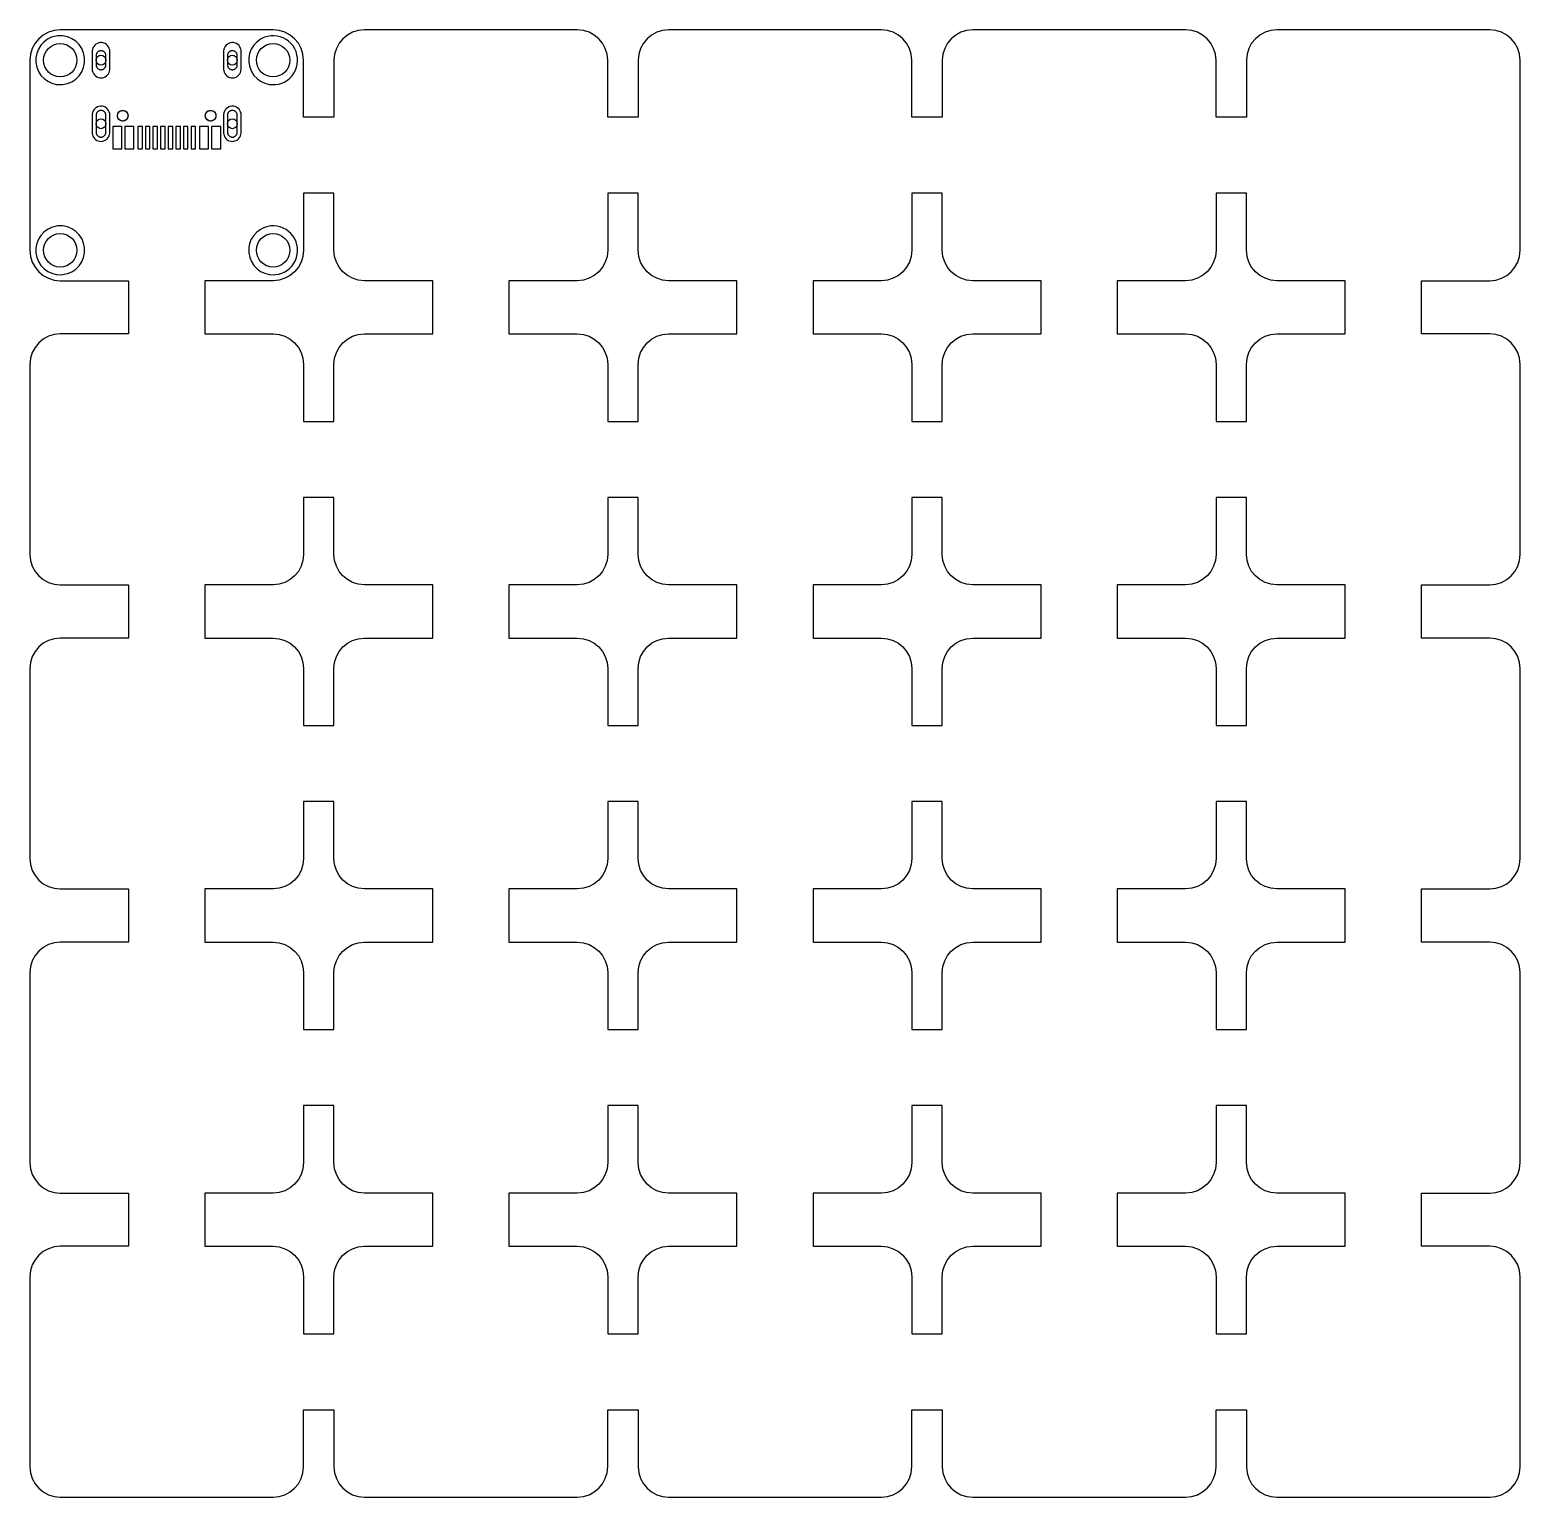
# Model space of a CAD drawing. Header units: millimetres. Extents: x 1 to 99, y 1.8 to 98.2.
import ezdxf

# ---------------------------------------------------------------- set-up
doc = ezdxf.new("R2010")
doc.units = ezdxf.units.MM

msp = doc.modelspace()

# ---------------------------------------------------------------- linework, layer by layer
at = {"layer": '16_copper'}
for points in [[(3.158, 94.649, 1), (2.842, 97.851), (2.738, 97.837, 0.936603), (3.053, 94.642)], [(5.777, 95.099, 0.349916), (6.259, 95.638), (6.259, 96.862), (6.252, 96.926, 0.893656), (5.101, 96.862), (5.101, 95.638), (5.108, 95.574, 0.381721), (5.713, 95.092)], [(14.417, 95.099, 0.349916), (14.899, 95.638), (14.899, 96.862), (14.892, 96.926, 0.893656), (13.741, 96.862), (13.741, 95.638), (13.748, 95.574, 0.381721), (14.353, 95.092)], [(17.158, 94.649, 1), (16.842, 97.851), (16.738, 97.837, 0.936603), (17.053, 94.642)], [(5.777, 90.919, 0.349916), (6.259, 91.458), (6.259, 92.682), (6.252, 92.746, 0.893656), (5.101, 92.682), (5.101, 91.458), (5.108, 91.394, 0.381721), (5.713, 90.912)], [(14.417, 90.919, 0.349916), (14.899, 91.458), (14.899, 92.682), (14.892, 92.746, 0.893656), (13.741, 92.682), (13.741, 91.458), (13.748, 91.394, 0.381721), (14.353, 90.912)], [(3.158, 82.149, 1), (2.842, 85.351), (2.738, 85.337, 0.936603), (3.053, 82.142)], [(17.158, 82.149, 1), (16.842, 85.351), (16.738, 85.337, 0.936603), (17.053, 82.142)]]:
    msp.add_lwpolyline(points, format="xyb", close=True, dxfattribs=at)
at = {"layer": '1_copper'}
for points in [[(3.158, 94.649, 1), (2.842, 97.851), (2.738, 97.837, 0.936603), (3.053, 94.642)], [(5.777, 95.099, 0.349916), (6.259, 95.638), (6.259, 96.862), (6.252, 96.926, 0.893656), (5.101, 96.862), (5.101, 95.638), (5.108, 95.574, 0.381721), (5.713, 95.092)], [(14.417, 95.099, 0.349916), (14.899, 95.638), (14.899, 96.862), (14.892, 96.926, 0.893656), (13.741, 96.862), (13.741, 95.638), (13.748, 95.574, 0.381721), (14.353, 95.092)], [(17.158, 94.649, 1), (16.842, 97.851), (16.738, 97.837, 0.936603), (17.053, 94.642)], [(5.777, 90.919, 0.349916), (6.259, 91.458), (6.259, 92.682), (6.252, 92.746, 0.893656), (5.101, 92.682), (5.101, 91.458), (5.108, 91.394, 0.381721), (5.713, 90.912)], [(14.417, 90.919, 0.349916), (14.899, 91.458), (14.899, 92.682), (14.892, 92.746, 0.893656), (13.741, 92.682), (13.741, 91.458), (13.748, 91.394, 0.381721), (14.353, 90.912)], [(3.158, 82.149, 1), (2.842, 85.351), (2.738, 85.337, 0.936603), (3.053, 82.142)], [(17.158, 82.149, 1), (16.842, 85.351), (16.738, 85.337, 0.936603), (17.053, 82.142)]]:
    msp.add_lwpolyline(points, format="xyb", close=True, dxfattribs=at)
for points in [[(7.05, 91.88), (6.45, 91.88), (6.45, 90.43), (7.05, 90.43)], [(7.85, 91.88), (7.25, 91.88), (7.25, 90.43), (7.85, 90.43)], [(8.4, 91.88), (8.1, 91.88), (8.1, 90.43), (8.4, 90.43)], [(8.9, 91.88), (8.6, 91.88), (8.6, 90.43), (8.9, 90.43)], [(9.4, 91.88), (9.1, 91.88), (9.1, 90.43), (9.4, 90.43)], [(9.9, 91.88), (9.6, 91.88), (9.6, 90.43), (9.9, 90.43)], [(10.4, 91.88), (10.1, 91.88), (10.1, 90.43), (10.4, 90.43)], [(10.9, 91.88), (10.6, 91.88), (10.6, 90.43), (10.9, 90.43)], [(11.4, 91.88), (11.1, 91.88), (11.1, 90.43), (11.4, 90.43)], [(11.9, 91.88), (11.6, 91.88), (11.6, 90.43), (11.9, 90.43)], [(12.75, 91.88), (12.15, 91.88), (12.15, 90.43), (12.75, 90.43)], [(13.55, 91.88), (12.95, 91.88), (12.95, 90.43), (13.55, 90.43)]]:
    msp.add_lwpolyline(points, close=True, dxfattribs=at)
at = {"layer": 'drills_NPTH'}
for centre in [(7.11, 92.6), (12.89, 92.6)]:
    msp.add_circle(centre, 0.35, dxfattribs=at)
at = {"layer": 'drills_PTH'}
for centre in [(5.68, 96.25), (14.32, 96.25), (5.68, 92.07), (14.32, 92.07)]:
    msp.add_circle(centre, 0.325, dxfattribs=at)
at = {"layer": 'drills_via_1_16'}
for centre in [(3, 96.25), (17, 96.25), (3, 83.75), (17, 83.75)]:
    msp.add_circle(centre, 1.1, dxfattribs=at)
at = {"layer": 'holes'}
for points in [[(5.355, 95.95), (5.356, 95.922), (5.36, 95.894), (5.366, 95.866), (5.375, 95.839), (5.385, 95.813), (5.399, 95.788), (5.414, 95.764), (5.431, 95.741), (5.45, 95.72), (5.471, 95.701), (5.494, 95.684), (5.518, 95.669), (5.543, 95.655), (5.569, 95.645), (5.596, 95.636), (5.624, 95.63), (5.652, 95.626), (5.68, 95.625), (5.708, 95.626), (5.736, 95.63), (5.764, 95.636), (5.791, 95.645), (5.817, 95.655), (5.843, 95.669), (5.866, 95.684), (5.889, 95.701), (5.91, 95.72), (5.929, 95.741), (5.946, 95.764), (5.961, 95.788), (5.975, 95.813), (5.985, 95.839), (5.994, 95.866), (6, 95.894), (6.004, 95.922), (6.005, 95.95), (6.005, 96.55), (6.004, 96.578), (6, 96.606), (5.994, 96.634), (5.985, 96.661), (5.975, 96.687), (5.961, 96.713), (5.946, 96.736), (5.929, 96.759), (5.91, 96.78), (5.889, 96.799), (5.866, 96.816), (5.843, 96.831), (5.817, 96.845), (5.791, 96.855), (5.764, 96.864), (5.736, 96.87), (5.708, 96.874), (5.68, 96.875), (5.652, 96.874), (5.624, 96.87), (5.596, 96.864), (5.569, 96.855), (5.543, 96.845), (5.518, 96.831), (5.494, 96.816), (5.471, 96.799), (5.45, 96.78), (5.431, 96.759), (5.414, 96.736), (5.399, 96.713), (5.385, 96.687), (5.375, 96.661), (5.366, 96.634), (5.36, 96.606), (5.356, 96.578), (5.355, 96.55), (5.355, 95.95)], [(13.995, 95.95), (13.996, 95.922), (14, 95.894), (14.006, 95.866), (14.015, 95.839), (14.025, 95.813), (14.039, 95.788), (14.054, 95.764), (14.071, 95.741), (14.09, 95.72), (14.111, 95.701), (14.134, 95.684), (14.158, 95.669), (14.183, 95.655), (14.209, 95.645), (14.236, 95.636), (14.264, 95.63), (14.292, 95.626), (14.32, 95.625), (14.348, 95.626), (14.376, 95.63), (14.404, 95.636), (14.431, 95.645), (14.457, 95.655), (14.482, 95.669), (14.506, 95.684), (14.529, 95.701), (14.55, 95.72), (14.569, 95.741), (14.586, 95.764), (14.601, 95.788), (14.615, 95.813), (14.625, 95.839), (14.634, 95.866), (14.64, 95.894), (14.644, 95.922), (14.645, 95.95), (14.645, 96.55), (14.644, 96.578), (14.64, 96.606), (14.634, 96.634), (14.625, 96.661), (14.615, 96.687), (14.601, 96.713), (14.586, 96.736), (14.569, 96.759), (14.55, 96.78), (14.529, 96.799), (14.506, 96.816), (14.482, 96.831), (14.457, 96.845), (14.431, 96.855), (14.404, 96.864), (14.376, 96.87), (14.348, 96.874), (14.32, 96.875), (14.292, 96.874), (14.264, 96.87), (14.236, 96.864), (14.209, 96.855), (14.183, 96.845), (14.158, 96.831), (14.134, 96.816), (14.111, 96.799), (14.09, 96.78), (14.071, 96.759), (14.054, 96.736), (14.039, 96.713), (14.025, 96.687), (14.015, 96.661), (14.006, 96.634), (14, 96.606), (13.996, 96.578), (13.995, 96.55), (13.995, 95.95)], [(5.355, 91.52), (5.356, 91.492), (5.36, 91.464), (5.366, 91.436), (5.375, 91.409), (5.385, 91.383), (5.399, 91.358), (5.414, 91.334), (5.431, 91.311), (5.45, 91.29), (5.471, 91.271), (5.494, 91.254), (5.518, 91.239), (5.543, 91.225), (5.569, 91.215), (5.596, 91.206), (5.624, 91.2), (5.652, 91.196), (5.68, 91.195), (5.708, 91.196), (5.736, 91.2), (5.764, 91.206), (5.791, 91.215), (5.817, 91.225), (5.843, 91.239), (5.866, 91.254), (5.889, 91.271), (5.91, 91.29), (5.929, 91.311), (5.946, 91.334), (5.961, 91.358), (5.975, 91.383), (5.985, 91.409), (5.994, 91.436), (6, 91.464), (6.004, 91.492), (6.005, 91.52), (6.005, 92.62), (6.004, 92.648), (6, 92.676), (5.994, 92.704), (5.985, 92.731), (5.975, 92.757), (5.961, 92.782), (5.946, 92.806), (5.929, 92.829), (5.91, 92.85), (5.889, 92.869), (5.866, 92.886), (5.843, 92.901), (5.817, 92.915), (5.791, 92.925), (5.764, 92.934), (5.736, 92.94), (5.708, 92.944), (5.68, 92.945), (5.652, 92.944), (5.624, 92.94), (5.596, 92.934), (5.569, 92.925), (5.543, 92.915), (5.518, 92.901), (5.494, 92.886), (5.471, 92.869), (5.45, 92.85), (5.431, 92.829), (5.414, 92.806), (5.399, 92.782), (5.385, 92.757), (5.375, 92.731), (5.366, 92.704), (5.36, 92.676), (5.356, 92.648), (5.355, 92.62), (5.355, 91.52)], [(6.76, 92.623), (6.766, 92.668), (6.778, 92.713), (6.795, 92.755), (6.818, 92.795), (6.846, 92.831), (6.879, 92.864), (6.915, 92.892), (6.955, 92.915), (6.997, 92.932), (7.042, 92.944), (7.087, 92.95), (7.133, 92.95), (7.178, 92.944), (7.223, 92.932), (7.265, 92.915), (7.305, 92.892), (7.341, 92.864), (7.374, 92.831), (7.402, 92.795), (7.425, 92.755), (7.442, 92.713), (7.454, 92.668), (7.46, 92.623), (7.46, 92.577), (7.454, 92.532), (7.442, 92.487), (7.425, 92.445), (7.402, 92.405), (7.374, 92.369), (7.341, 92.336), (7.305, 92.308), (7.265, 92.285), (7.223, 92.268), (7.178, 92.256), (7.133, 92.25), (7.087, 92.25), (7.042, 92.256), (6.997, 92.268), (6.955, 92.285), (6.915, 92.308), (6.879, 92.336), (6.846, 92.369), (6.818, 92.405), (6.795, 92.445), (6.778, 92.487), (6.766, 92.532), (6.76, 92.577), (6.76, 92.623)], [(12.54, 92.623), (12.546, 92.668), (12.558, 92.713), (12.575, 92.755), (12.598, 92.795), (12.626, 92.831), (12.659, 92.864), (12.695, 92.892), (12.735, 92.915), (12.777, 92.932), (12.822, 92.944), (12.867, 92.95), (12.913, 92.95), (12.958, 92.944), (13.003, 92.932), (13.045, 92.915), (13.085, 92.892), (13.121, 92.864), (13.154, 92.831), (13.182, 92.795), (13.205, 92.755), (13.222, 92.713), (13.234, 92.668), (13.24, 92.623), (13.24, 92.577), (13.234, 92.532), (13.222, 92.487), (13.205, 92.445), (13.182, 92.405), (13.154, 92.369), (13.121, 92.336), (13.085, 92.308), (13.045, 92.285), (13.003, 92.268), (12.958, 92.256), (12.913, 92.25), (12.867, 92.25), (12.822, 92.256), (12.777, 92.268), (12.735, 92.285), (12.695, 92.308), (12.659, 92.336), (12.626, 92.369), (12.598, 92.405), (12.575, 92.445), (12.558, 92.487), (12.546, 92.532), (12.54, 92.577), (12.54, 92.623)], [(13.995, 91.52), (13.996, 91.492), (14, 91.464), (14.006, 91.436), (14.015, 91.409), (14.025, 91.383), (14.039, 91.358), (14.054, 91.334), (14.071, 91.311), (14.09, 91.29), (14.111, 91.271), (14.134, 91.254), (14.158, 91.239), (14.183, 91.225), (14.209, 91.215), (14.236, 91.206), (14.264, 91.2), (14.292, 91.196), (14.32, 91.195), (14.348, 91.196), (14.376, 91.2), (14.404, 91.206), (14.431, 91.215), (14.457, 91.225), (14.482, 91.239), (14.506, 91.254), (14.529, 91.271), (14.55, 91.29), (14.569, 91.311), (14.586, 91.334), (14.601, 91.358), (14.615, 91.383), (14.625, 91.409), (14.634, 91.436), (14.64, 91.464), (14.644, 91.492), (14.645, 91.52), (14.645, 92.62), (14.644, 92.648), (14.64, 92.676), (14.634, 92.704), (14.625, 92.731), (14.615, 92.757), (14.601, 92.782), (14.586, 92.806), (14.569, 92.829), (14.55, 92.85), (14.529, 92.869), (14.506, 92.886), (14.482, 92.901), (14.457, 92.915), (14.431, 92.925), (14.404, 92.934), (14.376, 92.94), (14.348, 92.944), (14.32, 92.945), (14.292, 92.944), (14.264, 92.94), (14.236, 92.934), (14.209, 92.925), (14.183, 92.915), (14.158, 92.901), (14.134, 92.886), (14.111, 92.869), (14.09, 92.85), (14.071, 92.829), (14.054, 92.806), (14.039, 92.782), (14.025, 92.757), (14.015, 92.731), (14.006, 92.704), (14, 92.676), (13.996, 92.648), (13.995, 92.62), (13.995, 91.52)], [(12.5, 78.25), (17, 78.25), (17.402, 78.209), (17.777, 78.092), (18.116, 77.907), (18.412, 77.662), (18.657, 77.366), (18.842, 77.026), (18.959, 76.652), (19, 76.25), (19, 72.5), (21, 72.5), (21, 76.25), (21.041, 76.652), (21.158, 77.027), (21.343, 77.366), (21.588, 77.662), (21.884, 77.907), (22.223, 78.092), (22.598, 78.209), (23, 78.25), (27.5, 78.25), (27.5, 81.75), (23, 81.75), (22.598, 81.791), (22.224, 81.908), (21.884, 82.093), (21.588, 82.337), (21.343, 82.634), (21.158, 82.973), (21.041, 83.348), (21, 83.75), (21, 87.5), (19, 87.5), (19, 83.75), (18.959, 83.348), (18.842, 82.973), (18.657, 82.634), (18.412, 82.338), (18.116, 82.093), (17.776, 81.908), (17.402, 81.791), (17, 81.75), (12.5, 81.75), (12.5, 78.25)], [(32.5, 78.25), (37, 78.25), (37.402, 78.209), (37.777, 78.092), (38.116, 77.907), (38.412, 77.662), (38.657, 77.366), (38.842, 77.026), (38.959, 76.652), (39, 76.25), (39, 72.5), (41, 72.5), (41, 76.25), (41.041, 76.652), (41.158, 77.027), (41.343, 77.366), (41.588, 77.662), (41.884, 77.907), (42.223, 78.092), (42.598, 78.209), (43, 78.25), (47.5, 78.25), (47.5, 81.75), (43, 81.75), (42.598, 81.791), (42.224, 81.908), (41.884, 82.093), (41.588, 82.337), (41.343, 82.634), (41.158, 82.973), (41.041, 83.348), (41, 83.75), (41, 87.5), (39, 87.5), (39, 83.75), (38.959, 83.348), (38.842, 82.973), (38.657, 82.634), (38.412, 82.337), (38.116, 82.093), (37.776, 81.908), (37.402, 81.791), (37, 81.75), (32.5, 81.75), (32.5, 78.25)], [(52.5, 78.25), (57, 78.25), (57.402, 78.209), (57.776, 78.092), (58.116, 77.907), (58.412, 77.662), (58.657, 77.366), (58.842, 77.026), (58.959, 76.652), (59, 76.25), (59, 72.5), (61, 72.5), (61, 76.25), (61.041, 76.652), (61.158, 77.027), (61.343, 77.366), (61.587, 77.662), (61.884, 77.907), (62.223, 78.092), (62.598, 78.209), (63, 78.25), (67.5, 78.25), (67.5, 81.75), (63, 81.75), (62.598, 81.791), (62.223, 81.908), (61.884, 82.093), (61.587, 82.337), (61.343, 82.634), (61.158, 82.973), (61.041, 83.348), (61, 83.75), (61, 87.5), (59, 87.5), (59, 83.75), (58.959, 83.348), (58.842, 82.973), (58.657, 82.634), (58.412, 82.337), (58.116, 82.093), (57.776, 81.908), (57.402, 81.791), (57, 81.75), (52.5, 81.75), (52.5, 78.25)], [(72.5, 78.25), (77, 78.25), (77.402, 78.209), (77.776, 78.092), (78.116, 77.907), (78.412, 77.662), (78.657, 77.366), (78.842, 77.026), (78.959, 76.652), (79, 76.25), (79, 72.5), (81, 72.5), (81, 76.25), (81.041, 76.652), (81.158, 77.027), (81.343, 77.366), (81.587, 77.662), (81.884, 77.907), (82.223, 78.092), (82.598, 78.209), (83, 78.25), (87.5, 78.25), (87.5, 81.75), (83, 81.75), (82.598, 81.791), (82.223, 81.908), (81.884, 82.093), (81.587, 82.337), (81.343, 82.634), (81.158, 82.973), (81.041, 83.348), (81, 83.75), (81, 87.5), (79, 87.5), (79, 83.75), (78.959, 83.348), (78.842, 82.973), (78.657, 82.634), (78.412, 82.337), (78.116, 82.093), (77.776, 81.908), (77.402, 81.791), (77, 81.75), (72.5, 81.75), (72.5, 78.25)], [(12.5, 58.25), (17, 58.25), (17.402, 58.209), (17.777, 58.092), (18.116, 57.907), (18.412, 57.662), (18.657, 57.366), (18.842, 57.026), (18.959, 56.652), (19, 56.25), (19, 52.5), (21, 52.5), (21, 56.25), (21.041, 56.652), (21.158, 57.027), (21.343, 57.366), (21.588, 57.662), (21.884, 57.907), (22.223, 58.092), (22.598, 58.209), (23, 58.25), (27.5, 58.25), (27.5, 61.75), (23, 61.75), (22.598, 61.791), (22.224, 61.908), (21.884, 62.093), (21.588, 62.337), (21.343, 62.634), (21.158, 62.973), (21.041, 63.348), (21, 63.75), (21, 67.5), (19, 67.5), (19, 63.75), (18.959, 63.348), (18.842, 62.973), (18.657, 62.634), (18.412, 62.337), (18.116, 62.093), (17.776, 61.908), (17.402, 61.791), (17, 61.75), (12.5, 61.75), (12.5, 58.25)], [(32.5, 58.25), (37, 58.25), (37.402, 58.209), (37.777, 58.092), (38.116, 57.907), (38.412, 57.662), (38.657, 57.366), (38.842, 57.026), (38.959, 56.652), (39, 56.25), (39, 52.5), (41, 52.5), (41, 56.25), (41.041, 56.652), (41.158, 57.027), (41.343, 57.366), (41.588, 57.662), (41.884, 57.907), (42.223, 58.092), (42.598, 58.209), (43, 58.25), (47.5, 58.25), (47.5, 61.75), (43, 61.75), (42.598, 61.791), (42.224, 61.908), (41.884, 62.093), (41.588, 62.337), (41.343, 62.634), (41.158, 62.973), (41.041, 63.348), (41, 63.75), (41, 67.5), (39, 67.5), (39, 63.75), (38.959, 63.348), (38.842, 62.973), (38.657, 62.634), (38.412, 62.337), (38.116, 62.093), (37.777, 61.908), (37.402, 61.791), (37, 61.75), (32.5, 61.75), (32.5, 58.25)], [(52.5, 58.25), (57, 58.25), (57.402, 58.209), (57.776, 58.092), (58.116, 57.907), (58.412, 57.662), (58.657, 57.366), (58.842, 57.026), (58.959, 56.652), (59, 56.25), (59, 52.5), (61, 52.5), (61, 56.25), (61.041, 56.652), (61.158, 57.027), (61.343, 57.366), (61.587, 57.662), (61.884, 57.907), (62.223, 58.092), (62.598, 58.209), (63, 58.25), (67.5, 58.25), (67.5, 61.75), (63, 61.75), (62.598, 61.791), (62.223, 61.908), (61.884, 62.093), (61.587, 62.337), (61.343, 62.634), (61.158, 62.973), (61.041, 63.348), (61, 63.75), (61, 67.5), (59, 67.5), (59, 63.75), (58.959, 63.348), (58.842, 62.973), (58.657, 62.634), (58.412, 62.337), (58.116, 62.093), (57.776, 61.908), (57.402, 61.791), (57, 61.75), (52.5, 61.75), (52.5, 58.25)], [(72.5, 58.25), (77, 58.25), (77.402, 58.209), (77.776, 58.092), (78.116, 57.907), (78.412, 57.662), (78.657, 57.366), (78.842, 57.026), (78.959, 56.652), (79, 56.25), (79, 52.5), (81, 52.5), (81, 56.25), (81.041, 56.652), (81.158, 57.027), (81.343, 57.366), (81.587, 57.662), (81.884, 57.907), (82.223, 58.092), (82.598, 58.209), (83, 58.25), (87.5, 58.25), (87.5, 61.75), (83, 61.75), (82.598, 61.791), (82.223, 61.908), (81.884, 62.093), (81.587, 62.337), (81.343, 62.634), (81.158, 62.973), (81.041, 63.348), (81, 63.75), (81, 67.5), (79, 67.5), (79, 63.75), (78.959, 63.348), (78.842, 62.973), (78.657, 62.634), (78.412, 62.337), (78.116, 62.093), (77.776, 61.908), (77.402, 61.791), (77, 61.75), (72.5, 61.75), (72.5, 58.25)], [(12.5, 38.25), (17, 38.25), (17.402, 38.209), (17.777, 38.092), (18.116, 37.907), (18.412, 37.662), (18.657, 37.366), (18.842, 37.027), (18.959, 36.652), (19, 36.25), (19, 32.5), (21, 32.5), (21, 36.25), (21.041, 36.652), (21.158, 37.027), (21.343, 37.366), (21.588, 37.663), (21.884, 37.907), (22.223, 38.092), (22.598, 38.209), (23, 38.25), (27.5, 38.25), (27.5, 41.75), (23, 41.75), (22.598, 41.791), (22.224, 41.908), (21.884, 42.093), (21.588, 42.338), (21.343, 42.634), (21.158, 42.973), (21.041, 43.348), (21, 43.75), (21, 47.5), (19, 47.5), (19, 43.75), (18.959, 43.348), (18.842, 42.974), (18.657, 42.634), (18.412, 42.338), (18.116, 42.093), (17.776, 41.908), (17.402, 41.791), (17, 41.75), (12.5, 41.75), (12.5, 38.25)], [(32.5, 38.25), (37, 38.25), (37.402, 38.209), (37.777, 38.092), (38.116, 37.907), (38.412, 37.663), (38.657, 37.366), (38.842, 37.027), (38.959, 36.652), (39, 36.25), (39, 32.5), (41, 32.5), (41, 36.25), (41.041, 36.652), (41.158, 37.027), (41.343, 37.366), (41.588, 37.663), (41.884, 37.907), (42.223, 38.092), (42.598, 38.209), (43, 38.25), (47.5, 38.25), (47.5, 41.75), (43, 41.75), (42.598, 41.791), (42.224, 41.908), (41.884, 42.093), (41.588, 42.338), (41.343, 42.634), (41.158, 42.973), (41.041, 43.348), (41, 43.75), (41, 47.5), (39, 47.5), (39, 43.75), (38.959, 43.348), (38.842, 42.973), (38.657, 42.634), (38.412, 42.338), (38.116, 42.093), (37.777, 41.908), (37.402, 41.791), (37, 41.75), (32.5, 41.75), (32.5, 38.25)], [(52.5, 38.25), (57, 38.25), (57.402, 38.209), (57.776, 38.092), (58.116, 37.907), (58.412, 37.663), (58.657, 37.366), (58.842, 37.027), (58.959, 36.652), (59, 36.25), (59, 32.5), (61, 32.5), (61, 36.25), (61.041, 36.652), (61.158, 37.027), (61.343, 37.366), (61.587, 37.663), (61.884, 37.907), (62.223, 38.092), (62.598, 38.209), (63, 38.25), (67.5, 38.25), (67.5, 41.75), (63, 41.75), (62.598, 41.791), (62.223, 41.908), (61.884, 42.093), (61.587, 42.338), (61.343, 42.634), (61.158, 42.973), (61.041, 43.348), (61, 43.75), (61, 47.5), (59, 47.5), (59, 43.75), (58.959, 43.348), (58.842, 42.973), (58.657, 42.634), (58.412, 42.338), (58.116, 42.093), (57.776, 41.908), (57.402, 41.791), (57, 41.75), (52.5, 41.75), (52.5, 38.25)], [(72.5, 38.25), (77, 38.25), (77.402, 38.209), (77.776, 38.092), (78.116, 37.907), (78.412, 37.663), (78.657, 37.366), (78.842, 37.027), (78.959, 36.652), (79, 36.25), (79, 32.5), (81, 32.5), (81, 36.25), (81.041, 36.652), (81.158, 37.027), (81.343, 37.366), (81.587, 37.663), (81.884, 37.907), (82.223, 38.092), (82.598, 38.209), (83, 38.25), (87.5, 38.25), (87.5, 41.75), (83, 41.75), (82.598, 41.791), (82.223, 41.908), (81.884, 42.093), (81.587, 42.338), (81.343, 42.634), (81.158, 42.973), (81.041, 43.348), (81, 43.75), (81, 47.5), (79, 47.5), (79, 43.75), (78.959, 43.348), (78.842, 42.974), (78.657, 42.634), (78.412, 42.338), (78.116, 42.093), (77.776, 41.908), (77.402, 41.791), (77, 41.75), (72.5, 41.75), (72.5, 38.25)], [(12.5, 18.25), (17, 18.25), (17.402, 18.209), (17.777, 18.092), (18.116, 17.907), (18.412, 17.663), (18.657, 17.366), (18.842, 17.027), (18.959, 16.652), (19, 16.25), (19, 12.5), (21, 12.5), (21, 16.25), (21.041, 16.652), (21.158, 17.027), (21.343, 17.366), (21.588, 17.663), (21.884, 17.907), (22.223, 18.092), (22.598, 18.209), (23, 18.25), (27.5, 18.25), (27.5, 21.75), (23, 21.75), (22.598, 21.791), (22.224, 21.908), (21.884, 22.093), (21.588, 22.338), (21.343, 22.634), (21.158, 22.973), (21.041, 23.348), (21, 23.75), (21, 27.5), (19, 27.5), (19, 23.75), (18.959, 23.348), (18.842, 22.973), (18.657, 22.634), (18.412, 22.338), (18.116, 22.093), (17.777, 21.908), (17.402, 21.791), (17, 21.75), (12.5, 21.75), (12.5, 18.25)], [(32.5, 18.25), (37, 18.25), (37.402, 18.209), (37.777, 18.092), (38.116, 17.907), (38.412, 17.663), (38.657, 17.366), (38.842, 17.027), (38.959, 16.652), (39, 16.25), (39, 12.5), (41, 12.5), (41, 16.25), (41.041, 16.652), (41.158, 17.027), (41.343, 17.366), (41.588, 17.663), (41.884, 17.907), (42.223, 18.092), (42.598, 18.209), (43, 18.25), (47.5, 18.25), (47.5, 21.75), (43, 21.75), (42.598, 21.791), (42.224, 21.908), (41.884, 22.093), (41.588, 22.338), (41.343, 22.634), (41.158, 22.973), (41.041, 23.348), (41, 23.75), (41, 27.5), (39, 27.5), (39, 23.75), (38.959, 23.348), (38.842, 22.974), (38.657, 22.634), (38.412, 22.338), (38.116, 22.093), (37.776, 21.908), (37.402, 21.791), (37, 21.75), (32.5, 21.75), (32.5, 18.25)], [(52.5, 18.25), (57, 18.25), (57.402, 18.209), (57.776, 18.092), (58.116, 17.907), (58.412, 17.663), (58.657, 17.366), (58.842, 17.027), (58.959, 16.652), (59, 16.25), (59, 12.5), (61, 12.5), (61, 16.25), (61.041, 16.652), (61.158, 17.027), (61.343, 17.366), (61.587, 17.663), (61.884, 17.907), (62.223, 18.092), (62.598, 18.209), (63, 18.25), (67.5, 18.25), (67.5, 21.75), (63, 21.75), (62.598, 21.791), (62.223, 21.908), (61.884, 22.093), (61.587, 22.338), (61.343, 22.634), (61.158, 22.973), (61.041, 23.348), (61, 23.75), (61, 27.5), (59, 27.5), (59, 23.75), (58.959, 23.348), (58.842, 22.973), (58.657, 22.634), (58.412, 22.338), (58.116, 22.093), (57.776, 21.908), (57.402, 21.791), (57, 21.75), (52.5, 21.75), (52.5, 18.25)], [(72.5, 18.25), (77, 18.25), (77.402, 18.209), (77.776, 18.092), (78.116, 17.907), (78.412, 17.663), (78.657, 17.366), (78.842, 17.027), (78.959, 16.652), (79, 16.25), (79, 12.5), (81, 12.5), (81, 16.25), (81.041, 16.652), (81.158, 17.027), (81.343, 17.366), (81.587, 17.663), (81.884, 17.907), (82.223, 18.092), (82.598, 18.209), (83, 18.25), (87.5, 18.25), (87.5, 21.75), (83, 21.75), (82.598, 21.791), (82.223, 21.908), (81.884, 22.093), (81.587, 22.338), (81.343, 22.634), (81.158, 22.973), (81.041, 23.348), (81, 23.75), (81, 27.5), (79, 27.5), (79, 23.75), (78.959, 23.348), (78.842, 22.974), (78.657, 22.634), (78.412, 22.338), (78.116, 22.093), (77.776, 21.908), (77.402, 21.791), (77, 21.75), (72.5, 21.75), (72.5, 18.25)]]:
    msp.add_lwpolyline(points, close=True, dxfattribs=at)
at = {"layer": 'outline'}
msp.add_lwpolyline([(1, 3.75), (1.041, 3.348), (1.158, 2.973), (1.343, 2.634), (1.588, 2.338), (1.884, 2.093), (2.224, 1.908), (2.598, 1.791), (3, 1.75), (17, 1.75), (17.402, 1.791), (17.776, 1.908), (18.116, 2.093), (18.412, 2.338), (18.657, 2.634), (18.842, 2.974), (18.959, 3.348), (19, 3.75), (19, 7.5), (21, 7.5), (21, 3.75), (21.041, 3.348), (21.158, 2.973), (21.343, 2.634), (21.588, 2.338), (21.884, 2.093), (22.224, 1.908), (22.598, 1.791), (23, 1.75), (37, 1.75), (37.402, 1.791), (37.776, 1.908), (38.116, 2.093), (38.412, 2.338), (38.657, 2.634), (38.842, 2.974), (38.959, 3.348), (39, 3.75), (39, 7.5), (41, 7.5), (41, 3.75), (41.041, 3.348), (41.158, 2.973), (41.343, 2.634), (41.588, 2.338), (41.884, 2.093), (42.223, 1.908), (42.598, 1.791), (43, 1.75), (57, 1.75), (57.402, 1.791), (57.776, 1.908), (58.116, 2.093), (58.412, 2.338), (58.657, 2.634), (58.842, 2.974), (58.959, 3.348), (59, 3.75), (59, 7.5), (61, 7.5), (61, 3.75), (61.041, 3.348), (61.158, 2.973), (61.343, 2.634), (61.587, 2.338), (61.884, 2.093), (62.223, 1.908), (62.598, 1.791), (63, 1.75), (77, 1.75), (77.402, 1.791), (77.776, 1.908), (78.116, 2.093), (78.412, 2.338), (78.657, 2.634), (78.842, 2.974), (78.959, 3.348), (79, 3.75), (79, 7.5), (81, 7.5), (81, 3.75), (81.041, 3.348), (81.158, 2.973), (81.343, 2.634), (81.587, 2.338), (81.884, 2.093), (82.223, 1.908), (82.598, 1.791), (83, 1.75), (97, 1.75), (97.402, 1.791), (97.776, 1.908), (98.116, 2.093), (98.412, 2.338), (98.657, 2.634), (98.842, 2.973), (98.959, 3.348), (99, 3.75), (99, 16.25), (98.959, 16.652), (98.842, 17.027), (98.657, 17.366), (98.412, 17.663), (98.116, 17.907), (97.776, 18.092), (97.402, 18.209), (97, 18.25), (92.5, 18.25), (92.5, 21.75), (97, 21.75), (97.402, 21.791), (97.776, 21.908), (98.116, 22.093), (98.412, 22.338), (98.657, 22.634), (98.842, 22.973), (98.959, 23.348), (99, 23.75), (99, 36.25), (98.959, 36.652), (98.842, 37.027), (98.657, 37.366), (98.412, 37.663), (98.116, 37.907), (97.776, 38.092), (97.402, 38.209), (97, 38.25), (92.5, 38.25), (92.5, 41.75), (97, 41.75), (97.402, 41.791), (97.776, 41.908), (98.116, 42.093), (98.412, 42.338), (98.657, 42.634), (98.842, 42.973), (98.959, 43.348), (99, 43.75), (99, 56.25), (98.959, 56.652), (98.842, 57.027), (98.657, 57.366), (98.412, 57.662), (98.116, 57.907), (97.776, 58.092), (97.402, 58.209), (97, 58.25), (92.5, 58.25), (92.5, 61.75), (97, 61.75), (97.402, 61.791), (97.776, 61.908), (98.116, 62.093), (98.412, 62.337), (98.657, 62.634), (98.842, 62.973), (98.959, 63.348), (99, 63.75), (99, 76.25), (98.959, 76.652), (98.842, 77.027), (98.657, 77.366), (98.412, 77.662), (98.116, 77.907), (97.776, 78.092), (97.402, 78.209), (97, 78.25), (92.5, 78.25), (92.5, 81.75), (97, 81.75), (97.402, 81.791), (97.776, 81.908), (98.116, 82.093), (98.412, 82.337), (98.657, 82.634), (98.842, 82.973), (98.959, 83.348), (99, 83.75), (99, 96.25), (98.959, 96.652), (98.842, 97.027), (98.657, 97.366), (98.412, 97.662), (98.116, 97.907), (97.776, 98.092), (97.402, 98.209), (97, 98.25), (83, 98.25), (82.598, 98.209), (82.223, 98.092), (81.884, 97.907), (81.587, 97.662), (81.343, 97.366), (81.158, 97.027), (81.041, 96.652), (81, 96.25), (81, 92.5), (79, 92.5), (79, 96.25), (78.959, 96.652), (78.842, 97.026), (78.657, 97.366), (78.412, 97.662), (78.116, 97.907), (77.776, 98.092), (77.402, 98.209), (77, 98.25), (63, 98.25), (62.598, 98.209), (62.223, 98.092), (61.884, 97.907), (61.587, 97.662), (61.343, 97.366), (61.158, 97.027), (61.041, 96.652), (61, 96.25), (61, 92.5), (59, 92.5), (59, 96.25), (58.959, 96.652), (58.842, 97.026), (58.657, 97.366), (58.412, 97.662), (58.116, 97.907), (57.776, 98.092), (57.402, 98.209), (57, 98.25), (43, 98.25), (42.598, 98.209), (42.223, 98.092), (41.884, 97.907), (41.588, 97.662), (41.343, 97.366), (41.158, 97.027), (41.041, 96.652), (41, 96.25), (41, 92.5), (39, 92.5), (39, 96.25), (38.959, 96.652), (38.842, 97.026), (38.657, 97.366), (38.412, 97.662), (38.116, 97.907), (37.777, 98.092), (37.402, 98.209), (37, 98.25), (23, 98.25), (22.598, 98.209), (22.223, 98.092), (21.884, 97.907), (21.588, 97.662), (21.343, 97.366), (21.158, 97.027), (21.041, 96.652), (21, 96.25), (21, 92.5), (19, 92.5), (19, 96.25), (18.959, 96.652), (18.842, 97.026), (18.657, 97.366), (18.412, 97.662), (18.116, 97.907), (17.777, 98.092), (17.402, 98.209), (17, 98.25), (3, 98.25), (2.598, 98.209), (2.224, 98.092), (1.884, 97.907), (1.588, 97.662), (1.343, 97.366), (1.158, 97.027), (1.041, 96.652), (1, 96.25), (1, 83.75), (1.041, 83.348), (1.158, 82.973), (1.343, 82.634), (1.588, 82.337), (1.884, 82.093), (2.224, 81.908), (2.598, 81.791), (3, 81.75), (7.5, 81.75), (7.5, 78.25), (3, 78.25), (2.598, 78.209), (2.224, 78.092), (1.884, 77.907), (1.588, 77.662), (1.343, 77.366), (1.158, 77.027), (1.041, 76.652), (1, 76.25), (1, 63.75), (1.041, 63.348), (1.158, 62.973), (1.343, 62.634), (1.588, 62.337), (1.884, 62.093), (2.224, 61.908), (2.598, 61.791), (3, 61.75), (7.5, 61.75), (7.5, 58.25), (3, 58.25), (2.598, 58.209), (2.224, 58.092), (1.884, 57.907), (1.588, 57.662), (1.343, 57.366), (1.158, 57.027), (1.041, 56.652), (1, 56.25), (1, 43.75), (1.041, 43.348), (1.158, 42.973), (1.343, 42.634), (1.588, 42.338), (1.884, 42.093), (2.224, 41.908), (2.598, 41.791), (3, 41.75), (7.5, 41.75), (7.5, 38.25), (3, 38.25), (2.598, 38.209), (2.224, 38.092), (1.884, 37.907), (1.588, 37.663), (1.343, 37.366), (1.158, 37.027), (1.041, 36.652), (1, 36.25), (1, 23.75), (1.041, 23.348), (1.158, 22.973), (1.343, 22.634), (1.588, 22.338), (1.884, 22.093), (2.224, 21.908), (2.598, 21.791), (3, 21.75), (7.5, 21.75), (7.5, 18.25), (3, 18.25), (2.598, 18.209), (2.224, 18.092), (1.884, 17.907), (1.588, 17.663), (1.343, 17.366), (1.158, 17.027), (1.041, 16.652), (1, 16.25), (1, 3.75)], close=True, dxfattribs=at)

doc.saveas('drawing.dxf')
